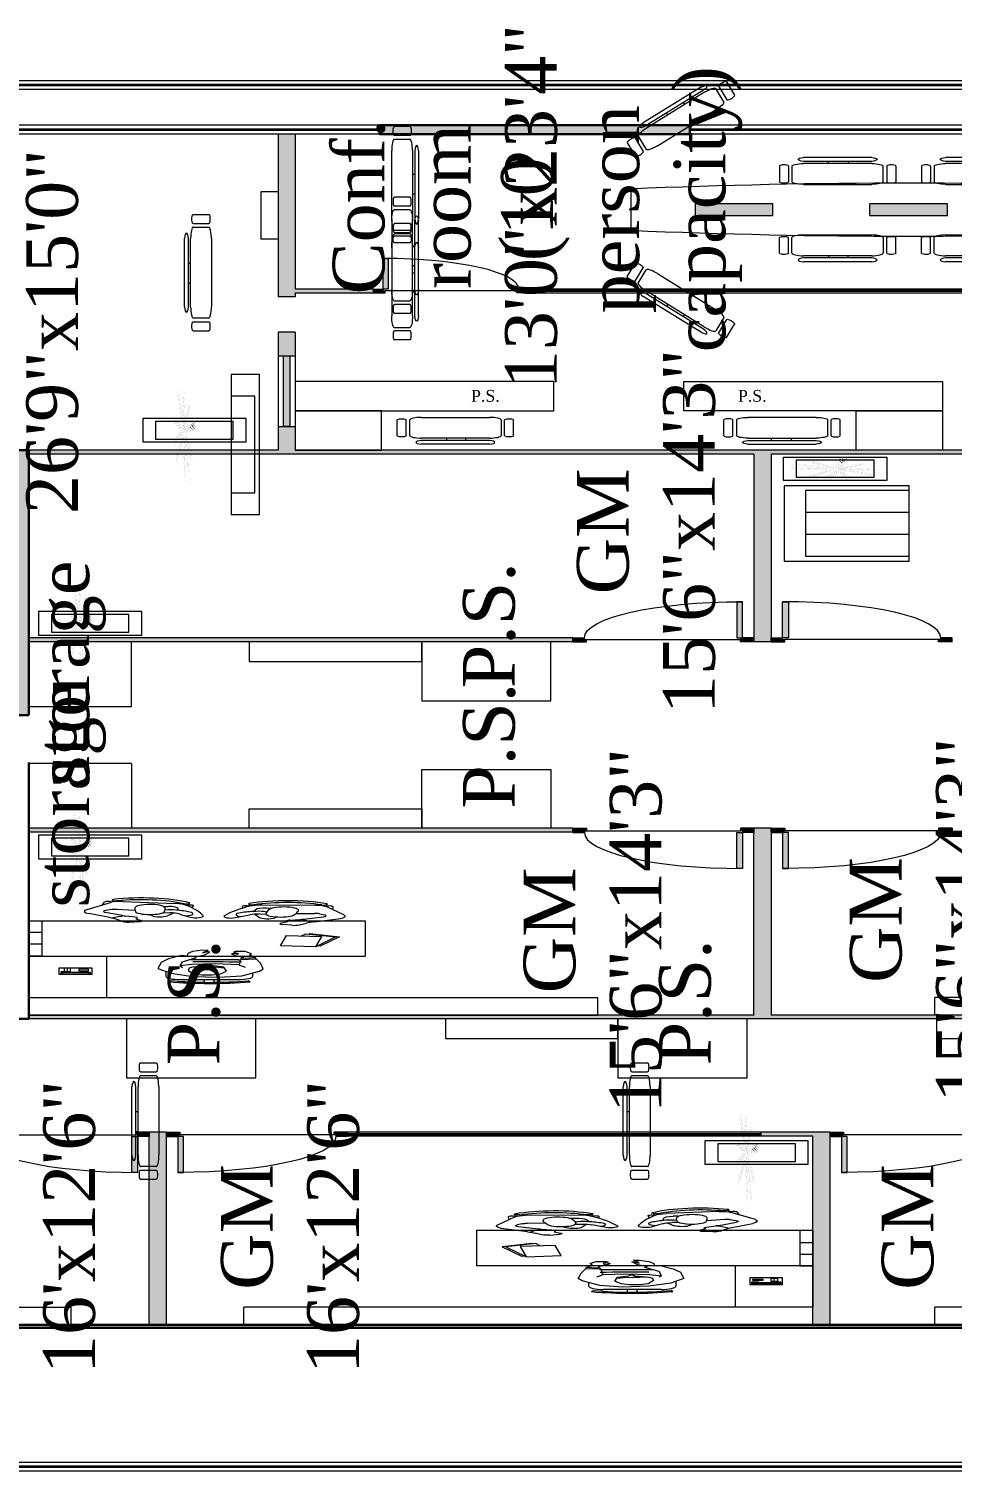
# Model space of a CAD drawing. Header units: inches. Extents: x 327481 to 195042051, y -335014 to 44773228.
# Drawn here: x 193982576 to 194109822, y 44356977 to 44555817 of the extents above; entities that cross this region are included whole.
import ezdxf

# ---------------------------------------------------------------- set-up
doc = ezdxf.new("R2010")
doc.units = ezdxf.units.IN
doc.header["$MEASUREMENT"] = 0
for name, color, linetype, lineweight in [('DOOR', 47, 'Continuous', 9), ('FUR', 34, 'Continuous', 13), ('furniture', 251, 'Continuous', 13), ('GLASS', 140, 'Continuous', 5), ('TEXT', 7, 'Continuous', 0), ('WALL', 12, 'Continuous', 30)]:
    doc.layers.add(name, color=color, linetype=linetype, lineweight=lineweight)
doc.styles.get("Standard").update_dxf_attribs({"font": 'times.ttf', "height": 12})

# ---------------------------------------------------------------- blocks, each defined once
blk = doc.blocks.new('RTU')
at = {"layer": 'DOOR'}
for points in [[(2799510.7, -182811.3), (2799510.7, -182874.3), (2799550.7, -182874.3), (2799550.7, -182886.3), (2799610.7, -182886.3), (2799610.7, -182811.3)], [(2798637.3, -183716.3, 0.009156), (2798636.7, -183748.3), (2799510.7, -183748.3), (2799510.7, -183716.3)], [(2799610.7, -183811.3), (2799610.7, -183736.3), (2799550.7, -183736.3), (2799550.7, -183748.3), (2799510.7, -183748.3), (2799510.7, -183811.3)]]:
    blk.add_hatch(color=256, dxfattribs=at).paths.add_polyline_path(points)
at = {"layer": 'DOOR', "ltscale": 300}
for p, q in [((2799510.7, -182811.3), (2799510.7, -182874.3)), ((2799610.7, -182811.3), (2799510.7, -182811.3)), ((2799550.7, -182874.3), (2799510.7, -182874.3)), ((2799550.7, -182874.3), (2799550.7, -182886.3)), ((2799610.7, -182886.3), (2799550.7, -182886.3)), ((2799550.7, -182886.3), (2799550.7, -183736.3)), ((2799610.7, -182811.3), (2799610.7, -182886.3)), ((2798636.7, -183748.3), (2798636.7, -183716.3)), ((2798636.7, -183716.3), (2799510.7, -183716.3)), ((2799510.7, -183748.3), (2798636.7, -183748.3)), ((2799510.7, -183716.3), (2799510.7, -183748.3)), ((2799510.7, -183811.3), (2799510.7, -183748.3)), ((2799550.7, -183748.3), (2799510.7, -183748.3)), ((2799610.7, -183736.3), (2799550.7, -183736.3)), ((2799550.7, -183748.3), (2799550.7, -183736.3)), ((2799610.7, -183811.3), (2799610.7, -183736.3)), ((2799610.7, -183811.3), (2799510.7, -183811.3))]:
    blk.add_line(p, q, dxfattribs=at)
blk.add_arc((2799510.7, -183748.3), 874, 90, 180, dxfattribs=at)
blk = doc.blocks.new('CHAIR')
at = {"layer": 'furniture', "color": 251}
for p, q in [((1920.9, 585.7), (2212.2, 585.7)), ((1920.9, 547.5), (2212.2, 547.5)), ((2213, 532.2), (1923.5, 532.2)), ((1760.5, 483.9), (1760.5, 194.4)), ((1833.3, 483.9), (1833.3, 194.4)), ((1875.2, 483.9), (1875.2, 194.4)), ((2261.3, 194.4), (2261.3, 483.9)), ((1833.3, 383.5), (1875.1, 383.5)), ((1875.1, 300.4), (1833.3, 300.4)), ((1920.9, 130.8), (2212.2, 130.8)), ((1923.5, 146.1), (2177.4, 146.1)), ((2177.4, 146.1), (2213, 146.1)), ((1920.9, 92.6), (2212.2, 92.6))]:
    blk.add_line(p, q, dxfattribs=at)
for centre, start, end in [((1918, 566.6), 81.36182, 278.63818), ((2215.1, 566.6), 261.36182, 98.63818), ((1918, 111.7), 81.36182, 278.63818), ((2215.1, 111.7), 261.36182, 98.63818)]:
    blk.add_arc(centre, 19.3, start, end, dxfattribs=at)
at = {"layer": 'furniture', "color": 251, "extrusion": (0, 0, -1)}
for centre, major_axis, start_param, end_param in [((1796.9, 466), (40.6, 0), 3.599355, 5.825457), ((1923.5, 483.9), (48.3, 0), 3.141602, 4.712399), ((2213, 483.9), (-48.3, 0), 1.570786, 3.141583), ((1796.9, 212.3), (40.6, 0), 0.457746, 2.683847), ((1923.5, 194.4), (-48.3, 0), 4.712388, 6.283185), ((2213, 194.4), (-48.3, 0), 3.141586, 4.712382)]:
    blk.add_ellipse(centre, major_axis=major_axis, ratio=1, start_param=start_param, end_param=end_param, dxfattribs=at)
blk = doc.blocks.new('A$C38FA32CA')
at = {"layer": 'furniture'}
for p, q in [((0, 0), (-29.06, 0)), ((-29.06, 0), (-29.06, -32.49)), ((0, -32.49), (0, 0)), ((-5, -5), (-29.06, -5)), ((-5, -27.49), (-5, -5)), ((-29.06, -27.49), (-5, -27.49)), ((-29.06, -32.49), (0, -32.49))]:
    blk.add_line(p, q, dxfattribs=at)
blk = doc.blocks.new('tree1')
h = blk.add_hatch(color=94)
h.paths.add_polyline_path([(-0.071, 0.478), (0.008, 0.216), (0.032, 0.182)])
h.paths.add_polyline_path([(-0.216, 0.373), (0.032, 0.182), (0.008, 0.216)])
h.paths.add_polyline_path([(-0.118, 0.555), (-0.038, 0.279), (-0.022, 0.257)])
h.paths.add_polyline_path([(-0.274, 0.442), (-0.022, 0.257), (-0.038, 0.279)])
h.paths.add_polyline_path([(-0.161, 0.595), (-0.089, 0.351), (-0.064, 0.315)])
h.paths.add_polyline_path([(-0.089, 0.351), (-0.298, 0.496), (-0.064, 0.315)])
h.paths.add_polyline_path([(-0.225, 0.675), (-0.17, 0.462), (-0.137, 0.417)])
h.paths.add_polyline_path([(-0.17, 0.462), (-0.355, 0.581), (-0.137, 0.417)])
h.paths.add_polyline_path([(0.223, 0.533), (0.153, 0.268), (0.156, 0.227)])
h.paths.add_polyline_path([(0.045, 0.52), (0.156, 0.227), (0.153, 0.268)])
h.paths.add_polyline_path([(0.224, 0.623), (0.147, 0.346), (0.149, 0.319)])
h.paths.add_polyline_path([(0.032, 0.609), (0.149, 0.319), (0.147, 0.346)])
h.paths.add_polyline_path([(0.141, 0.434), (0.039, 0.667), (0.144, 0.391)])
h.paths.add_polyline_path([(0.208, 0.68), (0.141, 0.434), (0.144, 0.391)])
h.paths.add_polyline_path([(0.332, 0.317), (0.173, -0.013), (0.189, 0.004)])
h.paths.add_polyline_path([(0.455, 0.167), (0.426, 0.149), (0.199, 0.004), (0.225, 0.012)])
h.paths.add_polyline_path([(0.542, 0.507), (0.404, 0.226), (0.423, 0.246)])
h.paths.add_polyline_path([(0.68, 0.374), (0.423, 0.246), (0.404, 0.226)])
h.paths.add_polyline_path([(0.59, 0.541), (0.454, 0.278), (0.484, 0.31)])
h.paths.add_polyline_path([(0.712, 0.424), (0.484, 0.31), (0.454, 0.278)])
h = blk.add_hatch(color=94)
h.paths.add_polyline_path([(0.218, 0.034), (0.395, 0.368), (0.189, 0.004)])
h.paths.add_polyline_path([(0.426, 0.149), (0.482, 0.185), (0.455, 0.167), (0.546, 0.222), (0.218, 0.034), (0.189, 0.004)])
h.paths.add_polyline_path([(0.296, 0.115), (0.447, 0.408), (0.266, 0.083)])
h.paths.add_polyline_path([(0.584, 0.276), (0.296, 0.115), (0.266, 0.083)])
h.paths.add_polyline_path([(0.368, 0.19), (0.484, 0.438), (0.34, 0.16)])
h.paths.add_polyline_path([(0.612, 0.314), (0.368, 0.19), (0.34, 0.16)])
h.paths.add_polyline_path([(0.247, 0.422), (0.168, 0.052), (0.171, 0.011)])
h.paths.add_polyline_path([(0.263, 0.343), (0.171, 0.011), (0.173, -0.013)])
h.paths.add_polyline_path([(0.168, 0.052), (0.038, 0.407), (0.071, 0.306), (0.063, 0.337), (0.082, 0.274), (0.171, 0.011)])
h.paths.add_polyline_path([(0.15, 0.059), (0.173, -0.013), (0.171, 0.011)])
h.paths.add_polyline_path([(0.043, 0.472), (0.163, 0.12), (0.16, 0.165)])
h.paths.add_polyline_path([(0.232, 0.486), (0.16, 0.165), (0.163, 0.12)])
h.paths.add_polyline_path([(0.058, 0.265), (0.033, 0.326), (0.046, 0.297), (0.008, 0.396), (0.135, 0.04), (0.159, 0.007)])
h.paths.add_polyline_path([(-0.163, 0.273), (0.159, 0.007), (0.135, 0.04)])
h = blk.add_hatch(color=94)
h.paths.add_polyline_path([(-0.115, -0.099), (-0.427, -0.081), (-0.141, -0.106)])
h.paths.add_polyline_path([(-0.115, -0.099), (-0.141, -0.106), (-0.379, -0.267)])
h.paths.add_polyline_path([(-0.184, -0.117), (-0.48, -0.106), (-0.227, -0.128)])
h.paths.add_polyline_path([(-0.184, -0.117), (-0.227, -0.128), (-0.438, -0.27)])
h.paths.add_polyline_path([(-0.306, -0.149), (-0.578, -0.136), (-0.359, -0.162)])
h.paths.add_polyline_path([(-0.306, -0.149), (-0.359, -0.162), (-0.538, -0.291)])
h.paths.add_polyline_path([(-0.422, -0.179), (-0.636, -0.174), (-0.446, -0.185)])
h.paths.add_polyline_path([(-0.422, -0.179), (-0.446, -0.185), (-0.607, -0.286)])
h.paths.add_polyline_path([(-0.103, -0.281), (-0.379, -0.39), (-0.138, -0.308)])
h.paths.add_polyline_path([(-0.103, -0.281), (-0.138, -0.308), (-0.274, -0.522)])
h.paths.add_polyline_path([(-0.047, -0.236), (-0.34, -0.345), (-0.068, -0.253)])
h.paths.add_polyline_path([(-0.047, -0.236), (-0.068, -0.253), (-0.222, -0.496)])
h.paths.add_polyline_path([(-0.202, -0.358), (-0.457, -0.456), (-0.246, -0.392)])
h.paths.add_polyline_path([(-0.202, -0.358), (-0.246, -0.392), (-0.358, -0.582)])
h.paths.add_polyline_path([(-0.296, -0.432), (-0.494, -0.514), (-0.316, -0.448)])
h.paths.add_polyline_path([(-0.296, -0.432), (-0.316, -0.448), (-0.423, -0.605)])
h.paths.add_polyline_path([(-0.422, 0.214), (-0.214, 0.068), (-0.171, 0.057)])
h.paths.add_polyline_path([(-0.214, 0.068), (-0.467, 0.051), (-0.171, 0.057)])
h.paths.add_polyline_path([(-0.522, 0.236), (-0.346, 0.105), (-0.293, 0.09)])
h.paths.add_polyline_path([(-0.346, 0.105), (-0.565, 0.082), (-0.293, 0.09)])
h.paths.add_polyline_path([(-0.591, 0.232), (-0.432, 0.129), (-0.408, 0.122)])
h.paths.add_polyline_path([(-0.432, 0.129), (-0.622, 0.121), (-0.408, 0.122)])
h.paths.add_polyline_path([(-0.039, 0.443), (0.069, 0.131), (0.095, 0.095)])
h.paths.add_polyline_path([(-0.193, 0.332), (0.095, 0.095), (0.069, 0.131)])
h = blk.add_hatch(color=94)
h.paths.add_polyline_path([(-0.166, 0.164), (0.118, -0.01), (0.139, -0.011)])
h.paths.add_polyline_path([(-0.232, 0.172), (0.047, -0.003), (0.057, -0.006), (0.077, -0.007)])
h.paths.add_polyline_path([(-0.279, 0.179), (-0.053, 0.024), (-0.013, 0.013)])
h.paths.add_polyline_path([(-0.053, 0.024), (-0.326, 0.007), (-0.013, 0.013)])
h.paths.add_polyline_path([(-0.364, 0.209), (-0.128, 0.045), (-0.102, 0.038)])
h.paths.add_polyline_path([(-0.128, 0.045), (-0.415, 0.024), (-0.102, 0.038)])
h.paths.add_polyline_path([(-0.086, 0.153), (0.15, -0.012), (0.162, -0.013)])
h.paths.add_polyline_path([(0.115, -0.022), (-0.233, -0.021), (0.145, -0.032), (0.149, -0.031)])
h.paths.add_polyline_path([(0.074, -0.05), (0.056, -0.049), (-0.294, -0.048), (0.035, -0.06)])
h.paths.add_polyline_path([(0.076, -0.05), (0.074, -0.05), (0.035, -0.06), (-0.247, -0.231)])
h.paths.add_polyline_path([(-0.026, -0.076), (-0.338, -0.065), (-0.065, -0.086)])
h.paths.add_polyline_path([(-0.026, -0.076), (-0.065, -0.086), (-0.294, -0.238)])
h.paths.add_polyline_path([(0.128, -0.053), (0.111, -0.052), (-0.085, -0.168), (-0.035, -0.144)])
h.paths.add_polyline_path([(0.11, -0.114), (-0.232, -0.261), (0.075, -0.141)])
h.paths.add_polyline_path([(0.11, -0.114), (0.075, -0.141), (-0.115, -0.41)])
h.paths.add_polyline_path([(0.025, -0.18), (-0.007, -0.205), (-0.156, -0.435)])
h.paths.add_polyline_path([(0.025, -0.18), (-0.266, -0.295), (-0.007, -0.205)])
h.paths.add_polyline_path([(0.15, -0.106), (0.156, -0.082), (-0.057, -0.378)])
h.paths.add_polyline_path([(0.588, 0.134), (0.489, 0.098), (0.519, 0.107), (0.457, 0.086), (0.197, -0.01), (0.237, -0.006)])
h.paths.add_polyline_path([(0.237, -0.006), (0.197, -0.01), (0.609, -0.075)])
h.paths.add_polyline_path([(0.654, 0.131), (0.306, 0), (0.35, 0.005)])
h.paths.add_polyline_path([(0.35, 0.005), (0.306, 0), (0.673, -0.058)])
h.paths.add_polyline_path([(0.702, 0.13), (0.412, 0.011), (0.453, 0.015)])
h.paths.add_polyline_path([(0.453, 0.015), (0.412, 0.011), (0.72, -0.048)])
h.paths.add_polyline_path([(0.791, 0.145), (0.504, 0.02), (0.531, 0.023)])
h.paths.add_polyline_path([(0.531, 0.023), (0.504, 0.02), (0.81, -0.046)])
h = blk.add_hatch(color=94)
h.paths.add_polyline_path([(0.849, 0.14), (0.575, 0.027), (0.619, 0.032)])
h.paths.add_polyline_path([(0.619, 0.032), (0.575, 0.027), (0.866, -0.029)])
h.paths.add_polyline_path([(0.952, 0.145), (0.7, 0.04), (0.755, 0.045)])
h.paths.add_polyline_path([(0.755, 0.045), (0.7, 0.04), (0.967, -0.014)])
h.paths.add_polyline_path([(1.018, 0.13), (0.82, 0.052), (0.845, 0.054)])
h.paths.add_polyline_path([(0.845, 0.054), (0.82, 0.052), (1.03, 0.015)])
h = blk.add_hatch(color=94)
h.paths.add_polyline_path([(0.175, -0.09), (0.162, -0.111), (0.103, -0.448)])
h.paths.add_polyline_path([(0.187, -0.072), (0.18, -0.083), (0.215, -0.173), (0.2, -0.109)])
h.paths.add_polyline_path([(0.184, -0.146), (0.118, -0.512), (0.187, -0.19)])
h.paths.add_polyline_path([(0.184, -0.146), (0.187, -0.19), (0.258, -0.37), (0.252, -0.341)])
h.paths.add_polyline_path([(0.192, -0.253), (0.128, -0.559), (0.196, -0.293)])
h.paths.add_polyline_path([(0.192, -0.253), (0.196, -0.293), (0.305, -0.544)])
h.paths.add_polyline_path([(0.2, -0.344), (0.128, -0.649), (0.202, -0.371)])
h.paths.add_polyline_path([(0.2, -0.344), (0.202, -0.371), (0.319, -0.633)])
h.paths.add_polyline_path([(0.205, -0.416), (0.144, -0.705), (0.209, -0.46)])
h.paths.add_polyline_path([(0.205, -0.416), (0.209, -0.46), (0.312, -0.692)])
h.paths.add_polyline_path([(0.242, -0.131), (0.278, -0.334), (0.288, -0.362), (0.261, -0.171)])
h.paths.add_polyline_path([(0.242, -0.131), (0.261, -0.171), (0.394, -0.32), (0.369, -0.284), (0.36, -0.273)])
h.paths.add_polyline_path([(0.287, -0.228), (0.304, -0.265), (0.494, -0.462)])
h.paths.add_polyline_path([(0.287, -0.228), (0.333, -0.537), (0.304, -0.265)])
h.paths.add_polyline_path([(0.326, -0.311), (0.364, -0.622), (0.337, -0.336)])
h.paths.add_polyline_path([(0.326, -0.311), (0.337, -0.336), (0.538, -0.541)])
h.paths.add_polyline_path([(0.356, -0.376), (0.399, -0.669), (0.375, -0.416)])
h.paths.add_polyline_path([(0.356, -0.376), (0.375, -0.416), (0.552, -0.598)])
h.paths.add_polyline_path([(0.274, -0.1), (0.308, -0.129), (0.609, -0.262)])
h.paths.add_polyline_path([(0.274, -0.1), (0.284, -0.114), (0.329, -0.162), (0.308, -0.129)], flags=17)
h.paths.add_polyline_path([(0.3, -0.138), (0.228, -0.064), (0.247, -0.094), (0.386, -0.262)])
h.paths.add_polyline_path([(0.214, -0.04), (0.233, -0.06), (0.566, -0.212)])
h.paths.add_polyline_path([(0.199, -0.023), (0.209, -0.034), (0.215, -0.031), (0.211, -0.036), (0.512, -0.152)])
h.paths.add_polyline_path([(0.197, -0.01), (0.187, -0.011), (0.191, -0.015), (0.207, -0.016), (0.201, -0.019), (0.531, -0.093)])
h.paths.add_polyline_path([(0.355, -0.17), (0.387, -0.196), (0.641, -0.297)])
h.paths.add_polyline_path([(0.387, -0.196), (0.355, -0.17), (0.398, -0.235), (0.429, -0.268)])
h.paths.add_polyline_path([(0.425, -0.229), (0.446, -0.247), (0.714, -0.351)])
h.paths.add_polyline_path([(0.446, -0.247), (0.425, -0.229), (0.589, -0.496)])
h.paths.add_polyline_path([(0.48, -0.276), (0.513, -0.305), (0.75, -0.397)])
h.paths.add_polyline_path([(0.48, -0.276), (0.64, -0.525), (0.513, -0.305)])
h.paths.add_polyline_path([(0.575, -0.358), (0.721, -0.589), (0.617, -0.394)])
h.paths.add_polyline_path([(0.575, -0.358), (0.617, -0.394), (0.825, -0.467)])
h = blk.add_hatch(color=94)
h.paths.add_polyline_path([(0.216, -0.541), (0.157, -0.807), (0.22, -0.596)])
h.paths.add_polyline_path([(0.216, -0.541), (0.22, -0.596), (0.316, -0.794)])
h.paths.add_polyline_path([(0.227, -0.686), (0.225, -0.661), (0.184, -0.87)])
h.paths.add_polyline_path([(0.225, -0.661), (0.227, -0.686), (0.299, -0.861)])
h.paths.add_polyline_path([(0.432, -0.54), (0.409, -0.49), (0.446, -0.76)])
h.paths.add_polyline_path([(0.409, -0.49), (0.432, -0.54), (0.591, -0.693)])
h.paths.add_polyline_path([(0.459, -0.599), (0.494, -0.81), (0.47, -0.622)])
h.paths.add_polyline_path([(0.459, -0.599), (0.47, -0.622), (0.598, -0.761)])
h.paths.add_polyline_path([(0.495, -0.675), (0.506, -0.7), (0.642, -0.865)])
h.paths.add_polyline_path([(0.506, -0.7), (0.495, -0.675), (0.545, -0.91)])
blk = doc.blocks.new('A$C088C3E0E')
at = {"layer": 'furniture', "linetype": 'ByBlock'}
for p, q in [((4.63, 10.08), (0.31, 9.07)), ((10.23, 10.71), (4.63, 10.08)), ((12.57, 9.81), (10.23, 10.71)), ((-5.04, 7.93), (-7.27, 6.53)), ((-3.59, 7.5), (-5.04, 7.93)), ((-1.1, 8.85), (-3.59, 7.5)), ((-0.55, 6.08), (-1.17, 8.95)), ((0.31, 9.07), (-1.1, 8.85)), ((0.7, 5.61), (0.29, 8.98)), ((17.36, 5.72), (12.57, 9.81)), ((-7.27, 6.53), (-7.16, 4.23)), ((-7.16, 4.23), (-6.53, 3.81)), ((-6.53, 3.81), (-5.17, 4.96)), ((-4.22, 4.74), (-5.34, 3.81)), ((-5.34, 3.81), (-5.1, 3.3)), ((-5.17, 4.96), (-4.22, 4.74)), ((-5.1, 3.3), (-3.27, 4.16)), ((-3.27, 4.16), (-2.05, 5.88)), ((-2.05, 5.88), (-0.55, 6.08)), ((-0.55, 6.08), (-0.5, 5.52)), ((-0.5, 5.52), (0.81, 5.68)), ((0.81, 5.68), (0.84, 5.4)), ((0.84, 5.4), (6.13, 5.1)), ((6.13, 5.1), (5.32, -0.44)), ((6.2, 4.99), (8.74, 6.49)), ((18.87, 0.37), (17.36, 5.72)), ((8.59, 1.58), (7.43, -0.93)), ((12.84, 2.2), (8.59, 1.58)), ((8.92, 0.28), (8.63, -1.84)), ((9.61, 1.57), (8.92, 0.28)), ((15.5, 0.78), (12.84, 2.2)), ((16.47, -1.17), (15.5, 0.78)), ((18.04, -5.63), (18.87, 0.37)), ((-8.51, -2.1), (-8.72, -3.38)), ((-6.67, -3.16), (-8.51, -2.1)), ((-6.78, -1.68), (-7.01, -2.27)), ((-7.01, -2.27), (-5.53, -3.42)), ((-3.74, -3.1), (-6.78, -1.68)), ((-5.53, -3.42), (-6.67, -3.16)), ((-1.79, -5.28), (-3.74, -3.1)), ((5.32, -0.44), (5.9, -5.85)), ((7.43, -0.93), (6.22, -1.48)), ((6.22, -1.48), (6.29, -1.97)), ((6.29, -1.97), (7.49, -2.42)), ((7.49, -2.42), (8.37, -4.86)), ((8.63, -1.84), (8.86, -3.59)), ((16.47, -3.47), (16.47, -1.17)), ((-8.72, -3.38), (-7.18, -5.75)), ((-7.18, -5.75), (-5.32, -6.83)), ((-1.22, -4.77), (-1.79, -5.28)), ((3.04, -8.02), (-1.22, -4.77)), ((5.9, -5.85), (7.22, -8.62)), ((8.86, -3.59), (8.4, -5.38)), ((8.4, -5.38), (9.64, -6.48)), ((9.64, -6.48), (12.13, -6.75)), ((12.13, -6.75), (15.41, -5.51)), ((14.78, -10.77), (18.04, -5.63)), ((15.41, -5.51), (16.47, -3.47)), ((-5.32, -6.83), (-2.63, -6.99)), ((-2.63, -6.99), (-3.3, -8.3)), ((-3.3, -8.3), (0.22, -11.32)), ((7.22, -8.62), (3.04, -8.02)), ((7.22, -8.62), (8.8, -8.08)), ((0.22, -11.32), (3.8, -12.97)), ((3.8, -12.97), (10, -13.76)), ((10, -13.76), (14.78, -10.77))]:
    blk.add_line(p, q, dxfattribs=at)
at = {"layer": 'furniture'}
for p, q in [((17.88, 8.3), (14.34, 8.3)), ((23.43, 7.64), (22.39, 7.21)), ((1.01, 4.92), (1.01, -6.47)), ((21.25, -8.57), (21.25, 4.92)), ((24.08, -0.69), (21.25, -0.69)), ((24.08, -2.94), (21.25, -2.94)), ((12.91, -11.94), (17.88, -11.94)), ((23.34, -11.24), (22.3, -10.82))]:
    blk.add_line(p, q, dxfattribs=at)
for centre, major_axis, start_param, end_param in [((17.88, 4.92), (-2.38, 2.38), 3.926991, 5.497787), ((-0.19, -1.69), (-17.16, 17.16), 3.541285, 4.30252), ((-0.19, -1.69), (-17.96, 17.96), 3.541285, 4.302971), ((4.38, 4.92), (2.38, 2.38), 2.2177, 2.356194), ((17.88, -8.57), (-2.38, 2.38), 2.356194, 3.926991)]:
    blk.add_ellipse(centre, major_axis=major_axis, ratio=1, start_param=start_param, end_param=end_param, dxfattribs=at)
blk = doc.blocks.new('Phone - Desk')
at = {"linetype": 'Continuous'}
for p, q in [((-4.5, -5), (-4.5, 5)), ((-4.5, 5), (4.5, 5)), ((-4, 4.5), (-4, 2)), ((-3.75, 4.5), (-3.75, 2.25)), ((-1.25, 4.5), (-3.75, 4.5)), ((-1.25, 2.25), (-1.25, 4.5)), ((-1, 2), (-1, 4.5)), ((4.5, 5), (4.5, -5)), ((-4, 2), (-3.25, 2)), ((-3.75, 2.25), (-3.25, 2.25)), ((-3.25, 4), (-3.25, -4)), ((-3.25, 4), (-1.75, 4)), ((-1.75, -4), (-1.75, 4)), ((-1.75, 2.25), (-1.25, 2.25)), ((-1.75, 2), (-1, 2)), ((4, 3.5), (-0.5, 3.5)), ((-0.5, 3.5), (-0.5, 1.5)), ((-0.5, 2.5), (4, 2.5)), ((-0.5, 1.5), (4, 1.5)), ((4, 1.5), (4, 3.5)), ((-3.75, -2.25), (-3.25, -2.25)), ((-3.75, -4.5), (-3.75, -2.25)), ((-3.25, -4), (-1.75, -4)), ((-1.75, -2.25), (-1.25, -2.25)), ((-1.25, -2.25), (-1.25, -4.5)), ((2.75, -1), (0.75, -1)), ((0.75, -1), (0.75, -4)), ((0.75, -4), (2.75, -4)), ((2.75, -4), (2.75, -1)), ((4.5, -5), (-4.5, -5)), ((-1.25, -4.5), (-3.75, -4.5))]:
    blk.add_line(p, q, dxfattribs=at)
blk = doc.blocks.new('viva')
for p, q in [((329760.6, -320735.44), (329760.6, -320603.44)), ((329778.6, -320603.44), (329760.6, -320603.44)), ((329778.6, -320735.44), (329778.6, -320603.44)), ((329682.6, -320735.44), (329682.6, -320657.44)), ((329682.6, -320657.44), (329718.6, -320657.44)), ((329718.6, -320735.44), (329718.6, -320657.44)), ((329695.73, -320670.24), (329698.95, -320663.37)), ((329695.84, -320671.15), (329699.1, -320664.19)), ((329695.84, -320671.15), (329699.1, -320664.19)), ((329698.95, -320663.37), (329708.56, -320667.88)), ((329699.1, -320664.19), (329709.06, -320668.87)), ((329699.1, -320664.19), (329709.06, -320668.87)), ((329697.65, -320675.64), (329698.74, -320667.55)), ((329697.65, -320675.64), (329698.74, -320667.55)), ((329698.74, -320667.55), (329709.16, -320668.95)), ((329698.74, -320667.55), (329709.16, -320668.95)), ((329709.16, -320668.95), (329708.07, -320677.04)), ((329709.16, -320668.95), (329708.07, -320677.04)), ((329708.56, -320667.88), (329708.27, -320668.49)), ((329709.06, -320668.87), (329709.03, -320668.93)), ((329709.06, -320668.87), (329709.03, -320668.93)), ((329696.17, -320670.44), (329695.73, -320670.24)), ((329698.11, -320672.21), (329695.84, -320671.15)), ((329698.11, -320672.21), (329695.84, -320671.15)), ((329708.07, -320677.04), (329697.65, -320675.64)), ((329708.07, -320677.04), (329697.65, -320675.64)), ((329718.6, -320717.44), (329760.6, -320717.44)), ((329694.6, -320732.44), (329694.6, -320735.44)), ((329706.6, -320732.44), (329706.6, -320735.44)), ((329682.6, -320735.44), (329760.6, -320735.44)), ((329778.6, -320735.44), (329760.6, -320735.44))]:
    blk.add_line(p, q)
blk.add_lwpolyline([(329682.6, -320732.44), (329718.6, -320732.44), (329718.6, -320735.44), (329682.6, -320735.44)], close=True)
at = {"layer": 'furniture', "linetype": 'ByBlock', "lineweight": 0, "ltscale": 6}
for p, q in [((329676.55, -320662.38), (329668.59, -320666.34)), ((329683.71, -320669.25), (329680.62, -320663.66)), ((329667, -320668.82), (329666.63, -320681.27)), ((329675.38, -320673.49), (329675.14, -320669.17)), ((329675.57, -320668.02), (329676.74, -320666.84)), ((329681.05, -320671.73), (329678.65, -320667.13)), ((329682.07, -320674.9), (329681.37, -320672.53)), ((329686.75, -320672.61), (329685.07, -320671.01)), ((329683.78, -320675.44), (329685.03, -320676.92)), ((329687.18, -320674.45), (329686.35, -320676.69)), ((329670.01, -320679.12), (329669.79, -320680.3)), ((329678.74, -320677.64), (329679.75, -320678.39)), ((329676.16, -320680.36), (329675.95, -320681.89)), ((329676.02, -320682.99), (329679.18, -320681.94)), ((329673.18, -320683.38), (329671.41, -320682.89)), ((329663.01, -320713.72), (329665.14, -320701.45)), ((329671.98, -320700.7), (329670.15, -320700.82)), ((329674.68, -320701.65), (329677.57, -320703.31)), ((329668.02, -320704.24), (329668.04, -320703.03)), ((329674.3, -320704.25), (329674.4, -320702.71)), ((329676.28, -320707.44), (329677.41, -320706.91)), ((329672.15, -320710.82), (329671.05, -320715.01)), ((329678.99, -320710.79), (329677.83, -320712.97)), ((329680.78, -320710.61), (329682.29, -320709.41)), ((329683.9, -320712.25), (329683.54, -320709.9)), ((329677.35, -320713.69), (329674.08, -320717.72)), ((329683.12, -320713.97), (329681.15, -320715.2)), ((329671.07, -320721.94), (329664.06, -320716.47)), ((329671.25, -320716.22), (329672.15, -320717.61)), ((329679.46, -320716.66), (329675.32, -320721.51))]:
    blk.add_line(p, q, dxfattribs=at)
for points in [[(329671.49, -320664.9), (329668.35, -320664.87, 1), (329668.34, -320666.37)], [(329668.54, -320666.37), (329667.59, -320666.36, 0.120944), (329666.54, -320666.6)], [(329666.34, -320684.09, 0.120944), (329667.38, -320684.36), (329668.1, -320684.36)], [(329669.98, -320685.89), (329668.11, -320685.86, -1), (329668.13, -320684.36)], [(329665.42, -320698.63, -0.120944), (329666.5, -320698.58), (329667.21, -320698.72)], [(329669.35, -320697.6), (329667.52, -320697.25, 1), (329667.23, -320698.72)], [(329664.03, -320716.43), (329663.09, -320716.25, -0.120944), (329662.11, -320715.8)], [(329666.62, -320718.46), (329663.54, -320717.87, -1), (329663.82, -320716.39)]]:
    blk.add_lwpolyline(points, format="xyb", dxfattribs=at)
for points in [[(329666.52, -320667.45, 0.819856), (329665.34, -320666.33, 0.333333), (329665.13, -320684.33, 0.819856), (329666.34, -320683.24, -0.290756)], [(329662.26, -320714.97, -0.819856), (329660.88, -320715.83, -0.333333), (329664.29, -320698.15, -0.819856), (329665.26, -320699.46, 0.290756)]]:
    blk.add_lwpolyline(points, format="xyb", close=True, dxfattribs=at)
for centre, radius, start, end in [((329677.92, -320665.15), 3.09, 28.8993, 116.4435), ((329669.87, -320668.91), 2.87, 116.4435, 178.2768), ((329676.65, -320669.09), 1.51, 135.4498, 183.1447), ((329677.59, -320667.68), 1.2, 27.5315, 135.4498), ((329677.07, -320673.81), 4.48, 16.4915, 27.5315), ((329688.92, -320678.53), 9.88, 119.1029, 140.6177), ((329690.12, -320665.71), 7.31, 208.8994, 226.3779), ((329672.06, -320676.33), 3.46, 81.1764, 252.0123), ((329668.5, -320699.28), 26.69, 72.7867, 81.1764), ((329675.39, -320677.04), 3.41, 265.5952, 72.7867), ((329683.11, -320674.59), 1.08, 196.4916, 308.4574), ((329685.57, -320673.86), 1.72, 339.6667, 46.3779), ((329678.54, -320680.01), 2.03, 288.4132, 53.3993), ((329685.62, -320676.42), 0.778, 220.0366, 339.6667), ((329670.34, -320681.38), 3.71, 178.2768, 228.0821), ((329672, -320680.71), 2.25, 169.3906, 254.6093), ((329676.49, -320662.67), 17.82, 252.0123, 265.5952), ((329676.06, -320682.24), 3.06, 140.1335, 190.4251), ((329678.78, -320682.28), 2.85, 172.1613, 222.1283), ((329688.85, -320660.77), 31.42, 228.0821, 248.9208), ((329682.85, -320680.99), 9.96, 190.4251, 212.0477), ((329625.13, -320730.81), 69.49, 38.5719, 42.1283), ((329676.4, -320685.02), 2.36, 212.0477, 329.3132), ((329678.15, -320688.52), 1.67, 248.9208, 38.5719), ((329682.79, -320726), 31.42, 99.4988, 120.3374), ((329677.88, -320696.66), 1.67, 309.8476, 99.4988), ((329668.8, -320702.09), 3.71, 120.3374, 170.1427), ((329680.98, -320704.98), 9.96, 136.3718, 157.9945), ((329675.47, -320699.73), 2.36, 19.1063, 136.3718), ((329634.43, -320644.59), 69.49, 306.2912, 309.8476), ((329670.3, -320703.07), 2.25, 93.8102, 179.0289), ((329674.58, -320702.4), 3.06, 157.9945, 208.286), ((329677.25, -320702.9), 2.85, 126.2912, 176.2583), ((329669.47, -320707.38), 3.46, 96.4072, 267.2431), ((329671.07, -320721.65), 17.82, 82.8243, 96.4072), ((329672.87, -320707.35), 3.41, 275.6328, 82.8243), ((329676.55, -320705.07), 2.03, 295.0202, 60.0063), ((329682.77, -320710.02), 0.778, 8.7528, 128.3829), ((329670.59, -320684.18), 26.69, 267.2431, 275.6328), ((329679.95, -320711.3), 1.08, 39.9621, 151.928), ((329682.21, -320712.51), 1.72, 302.0416, 8.7528), ((329665.83, -320714.21), 2.87, 170.1427, 231.976), ((329672.51, -320715.4), 1.51, 165.2748, 212.9697), ((329673.88, -320710.86), 4.48, 320.888, 331.928), ((329686.42, -320708.61), 9.88, 207.8018, 229.3166), ((329685.03, -320721.4), 7.31, 122.0416, 139.5202), ((329673.15, -320716.96), 1.2, 212.9697, 320.888), ((329672.97, -320719.51), 3.09, 231.976, 319.5202)]:
    blk.add_arc(centre, radius, start, end, dxfattribs=at)
at = {"layer": 'furniture', "color": 0, "lineweight": -2}
blk.add_arc((329890.5, -320697.44), 166.05, 176.0974, 179.9799, dxfattribs=at)
blk.add_blockref('A$C088C3E0E', (329721.25, -320691.75))
at = {"layer": 'furniture', "xscale": 0.7597520999843255, "yscale": 0.7597520999843255, "zscale": 0.7597520999843255, "rotation": 180}
blk.add_blockref('Phone - Desk', (329734.03, -320724.62), dxfattribs=at)
blk = doc.blocks.new('d-lion')
at = {"layer": 'furniture'}
for p, q in [((329305.83, -320271.8), (329229.03, -320271.8)), ((329229.03, -320271.8), (329229.03, -320300.86)), ((329234.03, -320271.8), (329234.03, -320295.86)), ((329256.01, -320295.86), (329256.01, -320271.8)), ((329278.33, -320295.86), (329278.33, -320271.8)), ((329300.83, -320295.86), (329300.83, -320271.8)), ((329305.83, -320300.86), (329305.83, -320271.8)), ((329234.03, -320295.86), (329300.83, -320295.86)), ((329229.03, -320300.86), (329305.83, -320300.86))]:
    blk.add_line(p, q, dxfattribs=at)
blk = doc.blocks.new('for presentation-29.06.11')
at = {"layer": 'FUR'}
for points in [[(330740.47, -326241.51), (330550.38, -326241.51), (330550.38, -326073.25), (330546.38, -326073.25), (330546.38, -326389.97), (330550.38, -326389.97), (330550.38, -326245.51), (330740.47, -326245.51)], [(330736.47, -326199.51), (330740.47, -326199.51), (330740.47, -326073.25), (330736.47, -326073.25)], [(330930.35, -326199.51), (330934.35, -326199.51), (330934.35, -326073.25), (330930.35, -326073.25)], [(331125.55, -326073.25), (331121.55, -326073.25), (331121.55, -326135.08), (331149.71, -326135.08), (331149.71, -326131.08), (331125.55, -326131.08)], [(330430.94, -326101.15), (330234.85, -326101.15), (330234.85, -326105.15), (330430.94, -326105.15)], [(331245.71, -326131.08), (331221.55, -326131.08), (331221.55, -326135.08), (331245.71, -326135.08)], [(331447.28, -326131.08), (331281.71, -326131.08), (331281.71, -326131.48), (331281.71, -326131.48), (331281.71, -326135.08), (331285.71, -326135.08), (331285.71, -326153.2), (331289.71, -326153.2), (331289.71, -326135.08), (331447.28, -326135.07)], [(331125.55, -326135.08), (331121.55, -326135.08), (331121.55, -326241.51), (330930.35, -326241.51), (330930.35, -326245.51), (330934.55, -326245.51), (330934.55, -326245.51), (331125.55, -326245.51)], [(330430.94, -326243.14), (330426.94, -326243.14), (330426.94, -326255.16), (330234.85, -326255.16), (330234.85, -326259.15), (330430.94, -326259.15)], [(331125.55, -326245.51), (331121.55, -326245.51), (331121.55, -326389.97), (331125.55, -326389.97)]]:
    blk.add_hatch(color=256, dxfattribs=at).paths.add_polyline_path(points)
at = {"layer": 'furniture'}
blk.add_hatch(color=256, dxfattribs=at).paths.add_polyline_path([(331289.71, -326189.2), (331289.31, -326189.2), (331289.31, -326189.2), (331285.71, -326189.2), (331285.71, -326191.2), (331289.71, -326191.2)])
at = {"layer": 'GLASS'}
for points in [[(331452.56, -326010.62), (331451.06, -326010.62), (331451.06, -326154.62), (331452.56, -326154.62)], [(331221.55, -326133.83), (331221.55, -326132.33), (331149.71, -326132.33), (331149.71, -326133.83)], [(330428.19, -326243.14), (330429.69, -326243.14), (330429.69, -326147.14), (330428.19, -326147.14)], [(331288.46, -326191.2), (331286.96, -326191.2), (331286.96, -326370.62), (331288.46, -326370.62)], [(331452.56, -326226.62), (331451.06, -326226.62), (331451.06, -326370.62), (331452.56, -326370.62)]]:
    blk.add_hatch(color=256, dxfattribs=at).paths.add_polyline_path(points)
h = blk.add_hatch(dxfattribs=at)
h.set_pattern_fill('AR-SAND', color=256, scale=3, style=0)
h.set_pattern_definition([(37.5, (0, 28.9745), (-0.188980074, 5.780471307), [0, -4.56, 0, -5.1, 0, -4.875]), (7.5, (0, 28.9745), (5.30933012, 8.4664382), [0, -2.46, 0, -4.11, 0, -1.575]), (327.5, (-3.69, 28.9745), (9.342425585, 0.01697716), [0, -1.5, 0, -5.4, 0, -7.05]), (317.5, (-3.69, 28.9745), (9.01837981, 2.6330267), [0, -0.75, 0, -3.54, 0, -4.05])])
h.paths.add_polyline_path([(331364.4, -326245.91), (331376.4, -326245.91), (331376.4, -326227.91), (331364.4, -326227.91)])
h.paths.add_polyline_path([(331364.4, -326286.41), (331376.4, -326286.41), (331376.4, -326268.41), (331364.4, -326268.41)])
h.paths.add_polyline_path([(331376.4, -326308.91), (331364.4, -326308.91), (331364.4, -326326.91), (331376.4, -326326.91)])
at = {"layer": 'WALL', "lineweight": 0}
for points in [[(330234.85, -325971.62), (330231.85, -325971.62), (330231.85, -326389.97), (330234.85, -326389.97)], [(330953.21, -326069.25), (330859.66, -326069.25), (330859.66, -325971.73), (330855.66, -325971.73), (330855.66, -326073.25), (331125.55, -326073.25), (331125.55, -326001.62), (331121.55, -326001.62), (331121.55, -326069.25), (330957.21, -326069.25), (330957.21, -326001.62), (330953.21, -326001.62)]]:
    blk.add_hatch(color=36, dxfattribs=at).paths.add_polyline_path(points)
h = blk.add_hatch(color=36, dxfattribs=at)
h.paths.add_polyline_path([(331447.24, -326010.62), (331456.34, -326010.62), (331456.34, -325971.62), (331447.24, -325971.62)])
h.paths.add_polyline_path([(331456.34, -326154.62), (331447.24, -326154.62), (331447.24, -326226.62), (331456.34, -326226.62)])
h.paths.add_polyline_path([(331456.34, -326542.51), (331447.24, -326542.51), (331447.24, -326613.51), (331456.34, -326613.51)])
h.paths.add_polyline_path([(331447.24, -326419.51), (331456.34, -326419.51), (331456.34, -326370.62), (331447.24, -326370.62)])
at = {"color": 2}
for points in [[(330085.93, -327857.19), (330085.93, -325821.96), (331502.04, -325821.96), (331502.04, -327857.19)], [(330094.91, -327848.21), (330094.91, -325830.94), (331493.06, -325830.94), (331493.06, -327848.21)]]:
    blk.add_lwpolyline(points, close=True, dxfattribs=at)
at = {"color": 2, "lineweight": 35}
blk.add_lwpolyline([(330090.42, -327852.7), (330090.42, -325826.45), (331497.55, -325826.45), (331497.55, -327852.7)], close=True, dxfattribs=at)
at = {"layer": 'furniture'}
for p, q in [((331447.28, -326154.62), (331447.28, -326010.62)), ((331456.34, -326154.62), (331456.34, -326010.62)), ((330546.38, -326389.97), (330546.38, -326073.25)), ((330550.38, -326241.51), (330550.38, -326073.25)), ((330736.47, -326199.51), (330736.47, -326073.25)), ((330740.47, -326199.51), (330740.47, -326073.25)), ((330930.35, -326199.51), (330930.35, -326073.25)), ((330934.35, -326199.51), (330934.35, -326073.25)), ((331121.55, -326241.51), (331121.55, -326073.25)), ((331125.55, -326131.08), (331125.55, -326073.25)), ((330234.85, -326101.15), (330430.94, -326101.15)), ((330430.94, -326105.15), (330430.94, -326101.15)), ((330430.94, -326105.15), (330234.85, -326105.15)), ((331340.47, -326131.08), (331340.47, -326127.08)), ((331388.47, -326127.08), (331340.47, -326127.08)), ((331388.47, -326131.08), (331388.47, -326127.08)), ((331245.71, -326131.08), (331125.55, -326131.08)), ((331149.71, -326131.08), (331149.71, -326135.08)), ((331221.55, -326131.08), (331221.55, -326135.08)), ((331245.71, -326135.08), (331245.71, -326131.07)), ((331447.28, -326131.08), (331281.71, -326131.08)), ((331281.71, -326135.08), (331281.71, -326131.08)), ((331245.71, -326135.08), (331125.55, -326135.08)), ((331125.55, -326389.97), (331125.55, -326135.08)), ((331285.71, -326135.08), (331281.71, -326135.08)), ((331447.28, -326135.07), (331289.71, -326135.08)), ((330426.94, -326255.16), (330426.94, -326147.14)), ((330426.94, -326147.14), (330430.94, -326147.14)), ((330430.94, -326259.15), (330430.94, -326147.14)), ((331285.71, -326153.2), (331289.71, -326153.2)), ((331285.71, -326189.2), (331289.71, -326189.2)), ((331285.71, -326191.2), (331289.71, -326191.2)), ((330736.47, -326199.51), (330740.47, -326199.51)), ((330934.35, -326199.51), (330930.35, -326199.51)), ((331447.28, -326370.62), (331447.28, -326226.62)), ((331456.34, -326370.62), (331456.34, -326226.62)), ((330426.94, -326243.14), (330430.94, -326243.14)), ((330550.38, -326241.51), (330740.47, -326241.51)), ((330740.47, -326245.51), (330740.47, -326241.51)), ((330930.35, -326245.51), (330930.35, -326241.51)), ((331121.55, -326241.51), (330930.35, -326241.51)), ((330930.35, -326245.51), (330930.35, -326241.51)), ((330550.38, -326389.97), (330550.38, -326245.51)), ((330740.47, -326245.51), (330550.38, -326245.51)), ((330736.47, -326245.51), (330740.47, -326245.51)), ((331121.55, -326245.51), (330930.35, -326245.51)), ((331121.55, -326389.97), (331121.55, -326245.51)), ((331364.4, -326245.91), (331376.4, -326245.91)), ((330234.85, -326255.16), (330426.94, -326255.16)), ((330430.94, -326259.15), (330234.85, -326259.15)), ((331364.4, -326268.41), (331376.4, -326268.41)), ((331364.4, -326286.41), (331376.4, -326286.41))]:
    blk.add_line(p, q, dxfattribs=at)
at = {"layer": 'furniture', "lineweight": 20}
for p, q in [((330806.47, -326097.05), (330806.47, -326073.25)), ((330864.35, -326073.25), (330864.35, -326097.05)), ((330806.47, -326097.05), (330740.47, -326097.05)), ((330864.35, -326097.05), (330930.35, -326097.05))]:
    blk.add_line(p, q, dxfattribs=at)
at = {"layer": 'furniture'}
for points in [[(330733.4, -326099.48), (330733.4, -326075.48), (330709.4, -326075.48), (330709.4, -326099.48)], [(330961.19, -326099.48), (330961.19, -326075.48), (330937.19, -326075.48), (330937.19, -326099.48)], [(330730.4, -326096.48), (330730.4, -326078.48), (330712.4, -326078.48), (330712.4, -326096.48)], [(330958.19, -326096.48), (330958.19, -326078.48), (330940.19, -326078.48), (330940.19, -326096.48)], [(330546.38, -326095.91), (330486.38, -326095.91), (330486.38, -326125.91), (330546.38, -326125.91)], [(331157.86, -326123.66), (331157.86, -326099.66), (331133.86, -326099.66), (331133.86, -326123.66)], [(331154.86, -326120.66), (331154.86, -326102.66), (331136.86, -326102.66), (331136.86, -326120.66)], [(331165.55, -326135.08), (331165.55, -326195.08), (331195.55, -326195.08), (331195.55, -326135.08)], [(330740.47, -326164.41), (330800.47, -326164.41), (330800.47, -326194.41), (330740.47, -326194.41)], [(330930.35, -326164.41), (330870.35, -326164.41), (330870.35, -326194.41), (330930.35, -326194.41)], [(330546.38, -326209.91), (330486.38, -326209.91), (330486.38, -326239.91), (330546.38, -326239.91)], [(331165.55, -326285.23), (331165.55, -326225.23), (331195.55, -326225.23), (331195.55, -326285.23)], [(330422.35, -326254.13), (330422.35, -326230.13), (330398.35, -326230.13), (330398.35, -326254.13)], [(330419.35, -326251.13), (330419.35, -326233.13), (330401.35, -326233.13), (330401.35, -326251.13)], [(331118.55, -326272.35), (331094.55, -326272.35), (331094.55, -326248.35), (331118.55, -326248.35)], [(331115.55, -326269.35), (331097.55, -326269.35), (331097.55, -326251.35), (331115.55, -326251.35)]]:
    blk.add_lwpolyline(points, close=True, dxfattribs=at)
at = {"layer": 'furniture', "lineweight": 20}
for points in [[(330740.47, -326124.41), (330760.47, -326124.41), (330760.47, -326164.41), (330740.47, -326164.41)], [(330930.35, -326124.41), (330910.35, -326124.41), (330910.35, -326164.41), (330930.35, -326164.41)], [(331125.55, -326135.08), (331125.55, -326155.08), (331165.55, -326155.08), (331165.55, -326135.08)], [(330546.38, -326169.91), (330526.38, -326169.91), (330526.38, -326209.91), (330546.38, -326209.91)], [(331125.55, -326285.23), (331125.55, -326265.23), (331165.55, -326265.23), (331165.55, -326285.23)], [(330546.38, -326283.91), (330526.38, -326283.91), (330526.38, -326323.91), (330546.38, -326323.91)]]:
    blk.add_lwpolyline(points, close=True, dxfattribs=at)
at = {"layer": 'furniture'}
for points in [[(331285.71, -326135.08), (331285.71, -326153.2)], [(331289.71, -326135.08), (331289.71, -326153.2)], [(331285.71, -326189.2), (331285.71, -326415.51)], [(331289.71, -326189.2), (331289.71, -326415.51)], [(331391.4, -326212.91), (331391.4, -326212.91), (331349.4, -326212.91)], [(331376.4, -326245.91), (331376.4, -326227.91), (331364.4, -326227.91), (331364.4, -326245.91)], [(331364.4, -326268.41), (331364.4, -326286.41)], [(331376.4, -326286.41), (331376.4, -326268.41)]]:
    blk.add_lwpolyline(points, dxfattribs=at)
for centre, start, end in [((331693.09, -326277.41), 169.3709, 190.6291), ((331047.72, -326277.41), 349.3709, 10.6291)]:
    blk.add_arc(centre, 349.69, start, end, dxfattribs=at)
at = {"layer": 'GLASS'}
for points in [[(331451.06, -326154.62), (331451.06, -326010.62)], [(331452.56, -326010.62), (331452.56, -326154.62)], [(331221.55, -326133.83), (331149.71, -326133.83), (331149.71, -326132.33), (331221.55, -326132.33)], [(331288.46, -326191.2), (331288.46, -326370.62), (331286.96, -326370.62), (331286.96, -326191.2)], [(331451.06, -326370.62), (331451.06, -326226.62)], [(331452.56, -326226.62), (331452.56, -326370.62)]]:
    blk.add_lwpolyline(points, dxfattribs=at)
blk.add_lwpolyline([(330428.19, -326147.14), (330429.69, -326147.14), (330429.69, -326243.14), (330428.19, -326243.14)], close=True, dxfattribs=at)
at = {"layer": 'WALL'}
for p, q in [((330855.66, -326073.25), (330855.66, -325971.73)), ((330546.38, -326073.25), (330546.38, -326001.62)), ((331125.55, -326073.25), (331125.55, -326001.62)), ((330807.38, -326073.25), (330546.38, -326073.25)), ((330855.66, -326073.25), (331125.55, -326073.25)), ((331447.24, -326154.62), (331456.34, -326154.62)), ((331447.24, -326226.62), (331447.24, -326154.62)), ((331456.34, -326226.62), (331456.34, -326154.62)), ((331447.24, -326226.62), (331456.34, -326226.62))]:
    blk.add_line(p, q, dxfattribs=at)
for points in [[(330231.85, -325971.62), (330231.85, -326389.97)], [(330234.85, -325971.62), (330234.85, -326389.97)]]:
    blk.add_lwpolyline(points, dxfattribs=at)
at = {"layer": 'DOOR'}
for p, xscale, yscale, zscale in [((212859.83, -318381.89), 0.04199552042700816, 0.04199552042700816, 0.04199552042700816), ((213169.36, -318522.26), 0.04199552042700816, 0.04199552042700816, 0.04199552042700816), ((448501.46, -318522.26), -0.04199552047066391, 0.04199552047066391, 0.04199552041645515)]:
    blk.add_blockref('RTU', p, dxfattribs=dict(at, xscale=xscale, yscale=yscale, zscale=zscale))
at = {"layer": 'DOOR', "rotation": 180}
for p, xscale, yscale, zscale in [((212859.83, -333824.4), -0.04199552042700816, 0.04199552047066391, 0.04199552041645515), ((432071.7, -332770.41), 0.03599999996367842, 0.03599999996367842, 0.03599999996367842), ((213169.36, -333964.76), -0.04199552042700816, 0.04199552047066391, 0.04199552041645515), ((448501.46, -333964.76), 0.04199552047066391, 0.04199552047066391, 0.04199552047066391), ((212859.83, -333978.4), -0.04199552042700816, 0.04199552047066391, 0.04199552041645515)]:
    blk.add_blockref('RTU', p, dxfattribs=dict(at, xscale=xscale, yscale=yscale, zscale=zscale))
at = {"layer": 'furniture'}
for name, p, rotation in [('viva', (660013.45, -646686.52), 180), ('viva', (660328.98, -646808.7), 180), ('A$C38FA32CA', (331202.53, -326126.8), 270), ('d-lion', (660318.33, -646549.37), 180)]:
    blk.add_blockref(name, p, dxfattribs=dict(at, rotation=rotation))
at = {"layer": 'furniture', "color": 251}
for p, xscale, yscale, zscale, rotation in [((331314.26, -326185.68), -0.05475778225809336, 0.05475778225809336, 0.0547577822057156, 270), ((331378.4, -326185.68), 0.05475778225809336, 0.05475778225809336, 0.05475778225809336, 90), ((331405.4, -326185.68), 0.05475778225809336, 0.05475778225809336, 0.05475778225809336, 90), ((331035.13, -326153.68), -0.05475778225809336, 0.05475778214167804, 0.0547577822057156, 180), ((330523.89, -326075.19), -0.05475778225809336, 0.05475778214167804, 0.0547577822057156, 90), ((331224.4, -326195.23), -0.05475778226682392, 0.05475778225809336, 0.0547577822057156, 171.9999999419967), ((331516.4, -326195.23), 0.05475778230284966, 0.05475778230284966, 0.05475778230284966, 188.0000000527055), ((331220.82, -326242.34), -0.05475778225809336, 0.05475778225809336, 0.0547577822057156, 180), ((331519.99, -326242.34), 0.05475778225809336, 0.05475778225809336, 0.05475778225809336, 180), ((331220.82, -326275.34), -0.05475778225809336, 0.05475778225809336, 0.0547577822057156, 180), ((331519.99, -326275.34), 0.05475778225809336, 0.05475778225809336, 0.05475778225809336, 180), ((330523.89, -326189.19), -0.05475778225809336, 0.05475778214167804, 0.0547577822057156, 90)]:
    blk.add_blockref('CHAIR', p, dxfattribs=dict(at, xscale=xscale, yscale=yscale, zscale=zscale, rotation=rotation))
at = {"layer": 'furniture'}
for name, p, xscale, yscale, zscale, rotation in [('tree1', (330722.46, -326084.49), 15.11811023621719, 15.11811023621719, 15.11811023621719, 269.9999916737333), ('tree1', (330950.25, -326084.49), 15.11811023621719, 15.11811023621719, 15.11811023621719, 269.9999916737333), ('tree1', (331146.92, -326108.67), 15.11811023621719, 15.11811023621719, 15.11811023621719, 269.9999916737333), ('CHAIR', (331387.74, -326087.38), -0.05475778225809336, 0.05475778225809336, 0.0547577822057156, 90), ('tree1', (330411.4, -326239.13), 15.11811023621719, 15.11811023621719, 15.11811023621719, 269.9999916737333), ('tree1', (331103.56, -326261.41), -15.1181102362463, 15.11811023624614, 15.11811023622047, 180.0000083263219)]:
    blk.add_blockref(name, p, dxfattribs=dict(at, xscale=xscale, yscale=yscale, zscale=zscale, rotation=rotation))
at = {"layer": 'furniture', "xscale": -1}
for p in [(660013.45, -5519.71), (660013.45, -5680.07), (660328.98, -5680.07)]:
    blk.add_blockref('viva', p, dxfattribs=at)
at = {"layer": 'furniture', "color": 251, "xscale": 0.05475778225809336, "yscale": 0.05475778225809336, "zscale": 0.05475778225809336}
blk.add_blockref('CHAIR', (331035.13, -326266.62), dxfattribs=at)
at = {"layer": 'TEXT', "linetype": 'ByBlock', "lineweight": 30, "char_height": 12, "attachment_point": 2}
for s, insert, width in [('ED room \\P26\'9"x15\'0"', (331246.36, -326032.62), 107.7727), ('GM\\P16\'x12\'6"', (330334.65, -326056.57), 69.3243), ('storage  ', (330774.48, -326075.23), 75.7453), ('storage  ', (330898.39, -326075.23), 75.7453), ('GM\\P16\'x12\'6"', (330334.65, -326117.83), 69.3243), ('Conf. room \\P13\'0"x23\'4"', (331373.54, -326143.75), 105.5251), ('(10 person capacity)', (331370.84, -326182.86), 148.9236), ('GM\\P15\'6"x14\'3"', (330636.49, -326188.05), 89.7272), ('GM\\P15\'6"x14\'3"', (331042.78, -326200.43), 67.027), ('GM\\P15\'6"x14\'3"', (330647.11, -326263.76), 91.2337), ('GM\\P16\'x13\'0"', (330334.65, -326271.14), 69.3243)]:
    blk.add_mtext(s, dxfattribs=dict(at, insert=insert, width=width))
at = {"layer": 'TEXT', "color": 0, "char_height": 12, "width": 28.5681, "attachment_point": 1}
for insert in [(330499.22, -326105.48), (330760.5, -326173.98), (330883.2, -326173.98), (330499.22, -326219.48)]:
    blk.add_mtext('P.S.', dxfattribs=dict(at, insert=insert))
at = {"layer": 'TEXT', "color": 0, "char_height": 12, "width": 12.2682, "rotation": 270}
for insert, attachment_point in [((331186.88, -326182.52), 3), ((331186.88, -326237.79), 1)]:
    blk.add_mtext('P.S.', dxfattribs=dict(at, insert=insert, attachment_point=attachment_point))

msp = doc.modelspace()

# ---------------------------------------------------------------- block references
at = {"layer": 'furniture', "xscale": -135.395861338533, "yscale": -593.8940509523381, "zscale": 135.395861338533, "rotation": 270}
msp.add_blockref('for presentation-29.06.11', (329613.769, -335292.511), dxfattribs=at)

doc.saveas('drawing.dxf')
